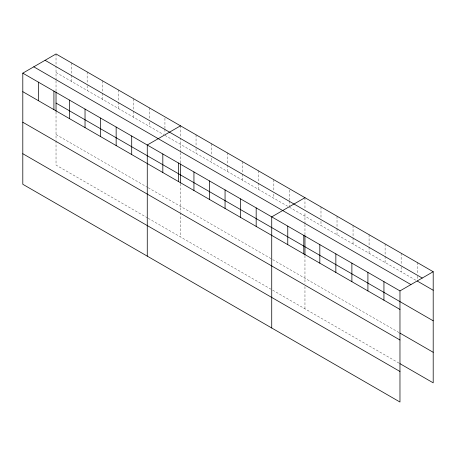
<?xml version="1.0" encoding="UTF-8"?>
<svg xmlns="http://www.w3.org/2000/svg" width="456" height="456" viewBox="0 0 456 456"><rect width="100%" height="100%" fill="white"/><g stroke="black" fill="none" stroke-linecap="round" stroke-linejoin="round"><path stroke-width="0.34" stroke-dasharray="2.28 1.71" d="M56.031 80.826L56.031 91.246M56.031 80.136L56.031 66.319M180.496 152.686L180.496 163.105M180.496 151.996L180.496 138.179M304.961 224.546L304.961 234.965M304.961 223.856L304.961 212.097M56.031 72.493L163.738 134.68M164.935 135.369L287.611 206.197M289.406 207.229L415.935 280.286M56.031 134.537L147.584 187.393M148.183 187.741L272.05 259.253M272.648 259.601L399.291 332.715M147.584 217.951L56.031 165.089L56.031 140.784M148.183 218.293L272.05 289.811M272.648 290.153L399.291 363.272M417.172 262.468L417.172 273.446M417.172 276.193L417.172 279.625M401.143 253.211L401.143 264.195M401.143 266.937L401.143 271.742M385.109 243.96L385.109 255.628M385.109 256.312L385.109 262.485M369.081 234.703L369.081 246.371M369.081 247.055L369.081 253.234M353.052 225.452L353.052 237.114M353.052 237.804L353.052 243.977M337.024 216.195L337.024 227.863M337.024 228.547L337.024 234.726M320.99 206.938L320.99 218.606M320.99 221.354L320.99 225.469M304.961 197.687L304.961 209.35M304.961 255.668L304.961 283.809M304.961 286.59L304.961 308.809M289.406 190.078L289.406 200.372M289.406 201.056L289.406 205.861M273.845 179.721L273.845 191.389M273.845 194.131L273.845 198.252M258.29 170.738L258.29 182.406M258.29 183.09L258.29 189.268M242.729 161.755L242.729 173.422M242.729 174.106L242.729 180.285M227.173 152.771L227.173 164.439M227.173 165.123L227.173 171.302M211.612 143.788L211.612 154.772M211.612 158.203L211.612 162.319M196.051 134.811L196.051 145.789M196.051 148.531L196.051 153.336M180.496 125.827L180.496 137.49M180.496 183.808L180.496 211.949M180.496 212.644L180.496 236.949M164.935 118.218L164.935 128.512M164.935 129.196L164.935 133.312M149.38 107.861L149.38 118.839M149.38 122.271L149.38 126.392M133.819 98.878L133.819 110.546M133.819 111.23L133.819 117.409M118.264 89.895L118.264 101.563M118.264 102.247L118.264 108.425M102.703 80.911L102.703 92.579M102.703 93.263L102.703 99.442M87.147 71.928L87.147 82.912M87.147 85.654L87.147 90.459M71.586 62.951L71.586 74.613M71.586 75.303L71.586 81.476M56.031 53.968L56.031 65.63M56.031 111.948L56.031 140.089"/><path stroke-width="0.68" d="M22.8 73.154L399.969 290.911L399.969 402.032L22.8 184.275L22.8 73.154L56.031 53.968L433.2 271.725L433.2 382.846L399.906 363.626M180.496 125.827L147.265 145.014L147.265 256.135M304.961 197.687L271.73 216.874L271.73 327.995M399.969 290.911L433.2 271.725M45.064 60.295L422.233 278.052M417.172 280.999L433.2 290.25M33.767 66.821L410.936 284.578M56.031 103.05L433.2 320.807M22.8 91.679L399.969 309.436M399.906 333.068L433.2 352.294M22.8 122.236L399.969 339.994M22.8 153.718L399.969 371.475M383.941 281.654L383.941 300.185M367.912 272.397L367.912 290.928M351.884 263.146L351.884 281.671M335.85 253.889L335.85 272.42M319.821 244.633L319.821 263.163M304.961 235.661L304.961 254.984M303.793 235.381L303.793 253.906M287.764 226.125L287.764 244.655M256.175 207.89L256.175 226.415M240.614 198.907L240.614 217.432M225.059 189.924L225.059 208.449M209.498 180.941L209.498 199.471M193.942 171.958L193.942 190.488M180.496 163.801L180.496 183.124M178.381 162.974L178.381 181.505M162.826 153.991L162.826 172.522M131.71 136.03L131.71 154.555M116.149 127.047L116.149 145.572M100.594 118.064L100.594 136.595M85.033 109.081L85.033 127.612M69.477 100.098L69.477 118.628M56.031 91.941L56.031 111.264M53.916 91.114L53.916 109.645M38.361 82.131L38.361 100.662"/></g></svg>
